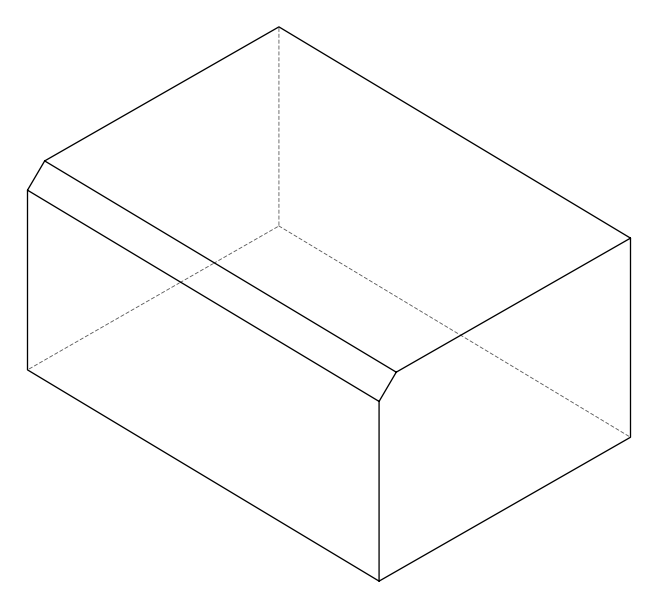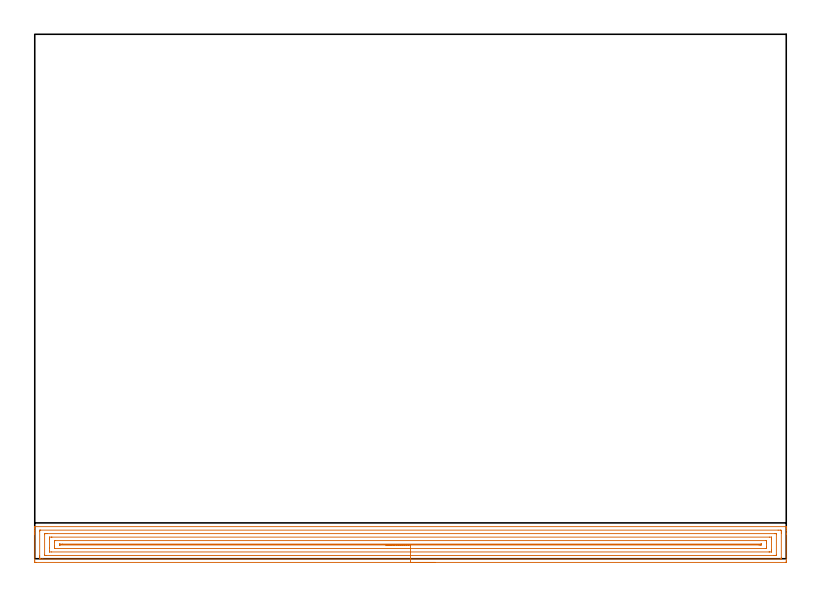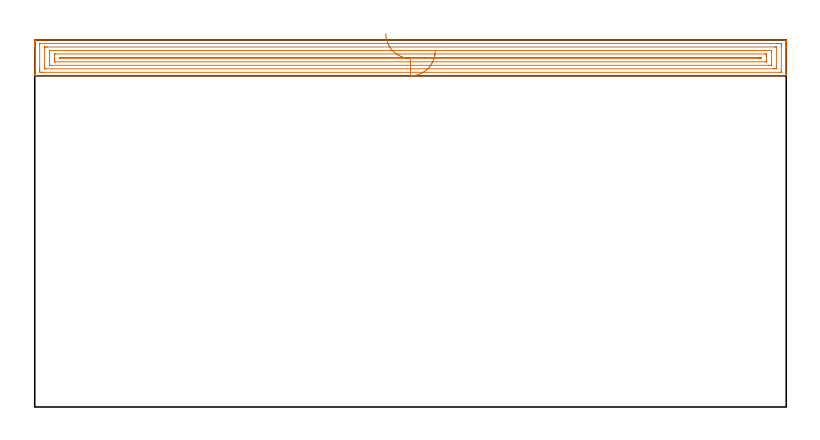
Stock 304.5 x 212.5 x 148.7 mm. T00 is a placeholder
(PLAN: 1 operations, 0 tool changes, 14.8 min)
(1 AREA_MILL | FG_CHAMFER_SURFACE | UGT0205_001 | 14.81 min | 31994 mm3)
(TOOL UGT0205_001 | Chamfer Mill 20 x 3 x 45 deg. | D20 FL50 Z2)
(OP 1 AREA_MILL)
G17 G21 G94 G90
T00 M6
G54
G17 G0 G90 X162.25 Y-1.5 S1061 M3
G43 Z158.7 H0
Z144.2
G94 G1 X162.212 Z143.328 F250.
X162.098 Z142.464
X161.909 Z141.612
X161.647 Z140.78
X161.313 Z139.974
X160.91 Z139.2
X160.441 Z138.464
X159.91 Z137.772
X159.321 Z137.129
X158.678 Z136.54
X157.986 Z136.009
X157.25 Z135.54
X156.476 Z135.137
X155.67 Z134.803
X154.838 Z134.541
X153.986 Z134.352
X153.122 Z134.238
X152.25 Z134.2
X0.6 Y-1.499 Z134.201
X0.032 Y-1.493 Z134.204
X0.007 Y-1.491 Z134.206
X0. Y-0.926 Z134.771
Y9.756 Z145.45
Y10.339 Z146.036
Y10.646 Z146.342
Y11.229 Z146.925
Y11.536 Z147.231
Y12.15 Z147.85
Y12.604 Z148.304
X0.007 Y12.958 Z148.649
X0.01 Y12.997 Z148.688
X0.154 Y13. Z148.7
X304.346
X304.49 Y12.997 Z148.688
X304.493 Y12.958 Z148.649
X304.5 Y12.604 Z148.303
Y12.151 Z147.85
Y11.536 Z147.231
Y10.339 Z146.036
Y9.756 Z145.45
Y-0.926 Z134.771
X304.498 Y-1.22 Z134.477
X304.49 Y-1.492 Z134.206
X304.218 Y-1.499 Z134.199
X152.25 Y-1.5 Z134.2
Y-0.086 Z135.614
X3.276
X2.43 Y-0.082 Z135.618
X2.384 Y-0.079 Z135.621
X2.01 Y-0.036 Z135.664
X2.003 Y0.344 Z136.044
X2.001 Y0.854 Z136.554
X2. Y1.237 Z136.937
X2.001 Y11.028 Z146.728
X2.008 Y11.536 Z147.236
X2.01 Y11.577 Z147.277
X2.186 Y11.583 Z147.283
X2.285 Y11.585 Z147.285
X301.224 Y11.586 Z147.286
X302.07 Y11.582 Z147.282
X302.116 Y11.579 Z147.279
X302.49 Y11.536 Z147.236
X302.497 Y11.156 Z146.856
X302.499 Y10.646 Z146.346
X302.5 Y10.263 Z145.963
X302.499 Y0.472 Z136.172
X302.492 Y-0.036 Z135.664
X302.49 Y-0.077 Z135.623
X302.314 Y-0.083 Z135.617
X302.215 Y-0.085 Z135.615
X152.25 Y-0.086 Z135.614
Y1.328 Z137.028
X4.585 Y1.329 Z137.029
X4.168 Y1.331 Z137.031
X4.031 Y1.333 Z137.033
X4.015 Y1.335 Z137.035
X4.009 Y1.376 Z137.076
X4.003 Y1.465 Z137.165
X4.001 Y1.576 Z137.276
X4. Y1.744 Z137.444
X4.001 Y9.756 Z145.456
X4.002 Y9.922 Z145.622
X4.01 Y10.091 Z145.791
X4.021 Y10.165 Z145.865
X4.065 Y10.167 Z145.867
X4.168 Y10.169 Z145.869
X4.644 Y10.171 Z145.871
X5.06
X299.915
X300.332 Y10.169 Z145.869
X300.469 Y10.167 Z145.867
X300.485 Y10.165 Z145.865
X300.491 Y10.124 Z145.824
X300.497 Y10.035 Z145.735
X300.499 Y9.924 Z145.624
X300.5 Y9.756 Z145.456
X300.499 Y1.744 Z137.444
X300.498 Y1.578 Z137.278
X300.49 Y1.409 Z137.109
X300.479 Y1.335 Z137.035
X300.435 Y1.333 Z137.033
X300.332 Y1.331 Z137.031
X299.856 Y1.329 Z137.029
X299.44 Y1.328 Z137.028
X152.25
Y2.743 Z138.443
X6.735
X6.048 Y2.749 Z138.449
X6.014
X6.01 Y2.788 Z138.488
X6.005 Y2.886 Z138.586
X6.002 Y3.083 Z138.783
X6. Y4.415 Z140.115
Y7.975 Z143.675
X6.002 Y8.397 Z144.097
X6.006 Y8.607 Z144.307
X6.01 Y8.712 Z144.412
X6.017 Y8.751 Z144.451
X6.066 Y8.752 Z144.452
X6.844 Y8.757 Z144.457
X6.953
X297.765
X298.452 Y8.751 Z144.451
X298.486 Y8.75 Z144.45
X298.49 Y8.712 Z144.412
X298.495 Y8.614 Z144.314
X298.498 Y8.417 Z144.117
X298.5 Y8.023 Z143.723
Y3.525 Z139.225
X298.498 Y3.103 Z138.803
X298.494 Y2.893 Z138.593
X298.49 Y2.788 Z138.488
X298.483 Y2.749 Z138.449
X298.434 Y2.748 Z138.448
X297.656 Y2.743 Z138.443
X297.547
X152.25
Y4.157 Z139.857
X8.37
X8.198 Y4.159 Z139.859
X8.061 Y4.162 Z139.862
X8.021 Y4.164 Z139.864
X8.01 Y4.172 Z139.872
X8.008 Y4.206 Z139.906
X8.004 Y4.415 Z140.115
X8. Y5.042 Z140.742
Y5.305 Z141.005
Y6.822 Z142.522
X8.001 Y7.085 Z142.785
X8.003 Y7.242 Z142.942
X8.007 Y7.32 Z143.02
X8.009 Y7.334 Z143.034
X8.039 Y7.336 Z143.036
X8.112 Y7.339 Z143.039
X8.371 Y7.342 Z143.042
X296.13 Y7.343 Z143.043
X296.302 Y7.341 Z143.041
X296.439 Y7.338 Z143.038
X296.479 Y7.336 Z143.036
X296.49 Y7.328 Z143.028
X296.492 Y7.294 Z142.994
X296.496 Y7.085 Z142.785
X296.5 Y6.458 Z142.158
Y6.195 Z141.895
Y4.678 Z140.378
X296.499 Y4.415 Z140.115
X296.497 Y4.258 Z139.958
X296.493 Y4.18 Z139.88
X296.491 Y4.166 Z139.866
X296.461 Y4.164 Z139.864
X296.388 Y4.16 Z139.86
X296.129 Y4.158 Z139.858
X152.25 Y4.157 Z139.857
Y5.571 Z141.271
X10.413
X10.144 Y5.573 Z141.273
X10.051 Y5.576 Z141.276
X10.012 Y5.578 Z141.278
X10.009 Y5.6 Z141.3
X10.002 Y5.714 Z141.414
X10.007 Y5.864 Z141.564
X10.01 Y5.912 Z141.612
X10.019 Y5.922 Z141.622
X10.055 Y5.923 Z141.623
X10.413 Y5.927 Z141.627
X11.305 Y5.929 Z141.629
X294.087 Y5.928 Z141.628
X294.356 Y5.927 Z141.627
X294.449 Y5.924 Z141.624
X294.488 Y5.922 Z141.622
X294.49 Y5.9 Z141.6
X294.492 Y5.791 Z141.491
X294.473 Y5.578 Z141.278
X294.251 Y5.574 Z141.274
X294.087 Y5.572 Z141.272
X293.82 Y5.571 Z141.271
X293.462
X152.25
X151.378 Z141.309
X150.513 Z141.423
X149.662 Z141.612
X148.83 Z141.874
X148.024 Z142.208
X147.25 Z142.611
X146.514 Z143.08
X145.822 Z143.611
X145.179 Z144.2
X144.59 Z144.843
X144.058 Z145.535
X143.59 Z146.271
X143.187 Z147.045
X142.853 Z147.851
X142.591 Z148.683
X142.402 Z149.535
X142.288 Z150.4
X142.25 Z151.271
G0 Z158.7
M5
M2
